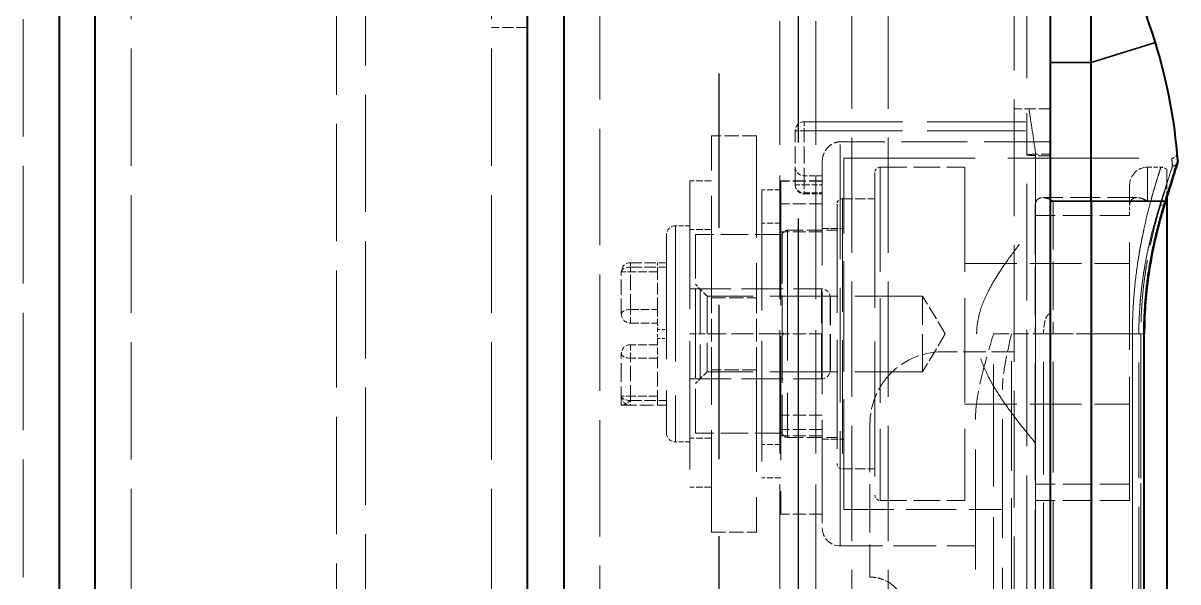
# Model space of a CAD drawing. Header units: millimetres. Extents: x 0 to 2523, y 0 to 1782.
# Drawn here: x 502.7 to 566.8, y 847.8 to 878.8 of the extents above; entities that cross this region are included whole.
import ezdxf

# ---------------------------------------------------------------- set-up
doc = ezdxf.new("R2010")
doc.units = ezdxf.units.MM
doc.header["$LTSCALE"] = 3
for name, pattern in [('CHAIN', [0.3543, 0.2362, -0.0295, 0.0591, -0.0295]), ('DASHED', [0.2067, 0.1654, -0.0413]), ('DOUBLE_DASH_CHAIN', [1.2403, 0.6614, -0.0827, 0.1654, -0.0827, 0.1654, -0.0827])]:
    doc.linetypes.add(name, pattern=pattern)
for name, color, linetype, lineweight in [('가려진 것(ISO)', 2, 'DASHED', 18), ('가려진 좁은 것(ISO)', 2, 'DASHED', 18), ('가시적인 것(ISO)', 3, 'Continuous', 40), ('가시적인 좁은 것(ISO)', 3, 'Continuous', 35), ('단면선(ISO)', 7, 'CHAIN', 25)]:
    doc.layers.add(name, color=color, linetype=linetype, lineweight=lineweight)

# ---------------------------------------------------------------- blocks, each defined once
blk = doc.blocks.new('2dTransSection1')
at = {"layer": '단면선(ISO)', "linetype": 'DOUBLE_DASH_CHAIN', "ltscale": 5.686632}
blk.add_line((181.916, 235.719), (181.916, 316.981), dxfattribs=at)
blk = doc.blocks.new('2dTransSection3')
at = {"layer": '단면선(ISO)', "linetype": 'DOUBLE_DASH_CHAIN', "ltscale": 5.751909}
blk.add_line((180.442, 326.25), (180.442, 222.614), dxfattribs=at)

msp = doc.modelspace()

# ---------------------------------------------------------------- linework, layer by layer
at = {"layer": '가려진 것(ISO)', "ltscale": 13.141838}
for p, q in [((502.7116, 1099.0669), (502.7116, 553.0669)), ((508.7116, 553.0669), (508.7116, 1099.0669)), ((528.7116, 553.0669), (528.7116, 1099.0669))]:
    msp.add_line(p, q, dxfattribs=at)
at = {"layer": '가려진 것(ISO)', "ltscale": 13.109228}
for p, q in [((520.1116, 574.0669), (520.1116, 1078.0669)), ((521.7116, 1078.0669), (521.7116, 574.0669))]:
    msp.add_line(p, q, dxfattribs=at)
at = {"layer": '가려진 것(ISO)', "ltscale": 13.035532}
for p, q in [((534.7116, 729.0669), (534.7116, 923.0669)), ((557.7116, 923.0669), (557.7116, 729.0669))]:
    msp.add_line(p, q, dxfattribs=at)
at = {"layer": '가려진 것(ISO)', "ltscale": 12.901145}
for p, q in [((548.7116, 754.0669), (548.7116, 898.0669)), ((550.7116, 754.0669), (550.7116, 898.0669))]:
    msp.add_line(p, q, dxfattribs=at)
at = {"layer": '가려진 것(ISO)', "ltscale": 13.822656}
msp.add_line((546.7116, 896.0669), (546.7116, 836.0669), dxfattribs=at)
at = {"layer": '가려진 것(ISO)', "ltscale": 15.751169}
msp.add_line((558.4116, 883.5846), (558.4116, 871.5016), dxfattribs=at)
at = {"layer": '가려진 것(ISO)', "ltscale": 1.269698}
for p, q in [((530.7116, 878.5669), (528.7116, 878.5669)), ((559.7116, 874.0669), (557.7116, 874.0669)), ((536.4116, 865.5169), (538.4116, 865.5169))]:
    msp.add_line(p, q, dxfattribs=at)
at = {"layer": '가려진 것(ISO)', "ltscale": 11.006289}
msp.add_line((546.0616, 873.3402), (559.7116, 873.3402), dxfattribs=at)
at = {"layer": '가려진 것(ISO)', "ltscale": 1.587147}
for p, q in [((543.4116, 872.5669), (540.9116, 872.5669)), ((540.9116, 850.5669), (543.4116, 850.5669))]:
    msp.add_line(p, q, dxfattribs=at)
at = {"layer": '가려진 것(ISO)', "ltscale": 11.399102}
for p, q in [((540.9116, 863.5669), (540.9116, 872.5669)), ((543.4116, 872.5669), (543.4116, 863.5669)), ((540.9116, 850.5669), (540.9116, 859.5669)), ((543.4116, 859.5669), (543.4116, 850.5669))]:
    msp.add_line(p, q, dxfattribs=at)
at = {"layer": '가려진 것(ISO)', "ltscale": 1.904597}
msp.add_line((545.5616, 869.8402), (545.5616, 872.8402), dxfattribs=at)
at = {"layer": '가려진 것(ISO)', "ltscale": 7.396472}
msp.add_line((559.7116, 872.2257), (548.0616, 872.2257), dxfattribs=at)
at = {"layer": '가려진 것(ISO)', "ltscale": 11.54887}
msp.add_line((547.0616, 871.1096), (547.0616, 850.7936), dxfattribs=at)
at = {"layer": '가려진 것(ISO)', "ltscale": 12.349028}
msp.add_line((548.2616, 851.8169), (548.2616, 871.3169), dxfattribs=at)
at = {"layer": '가려진 것(ISO)', "ltscale": 14.673127}
msp.add_line((548.2616, 871.3169), (566.4593, 871.3169), dxfattribs=at)
at = {"layer": '가려진 것(ISO)', "ltscale": 13.04229}
msp.add_line((558.4116, 782.5388), (558.4116, 871.5016), dxfattribs=at)
at = {"layer": '가려진 것(ISO)', "ltscale": 0.634799}
for p, q in [((547.0616, 870.3402), (546.0616, 870.3402)), ((546.0616, 869.3402), (547.0616, 869.3402))]:
    msp.add_line(p, q, dxfattribs=at)
at = {"layer": '가려진 것(ISO)', "ltscale": 15.114366}
msp.add_line((549.9808, 870.5169), (549.9808, 852.6169), dxfattribs=at)
at = {"layer": '가려진 것(ISO)', "ltscale": 2.983925}
for p, q in [((550.2808, 870.8169), (554.9808, 870.8169)), ((550.2808, 852.3169), (554.9808, 852.3169))]:
    msp.add_line(p, q, dxfattribs=at)
at = {"layer": '가려진 것(ISO)', "ltscale": 11.715744}
msp.add_line((554.9808, 870.8169), (554.9808, 852.3169), dxfattribs=at)
at = {"layer": '가려진 것(ISO)', "ltscale": 0.468868}
msp.add_line((565.1193, 870.8169), (565.858, 870.8169), dxfattribs=at)
at = {"layer": '가려진 것(ISO)', "ltscale": 14.354425}
msp.add_line((539.7116, 870.0669), (539.7116, 853.0669), dxfattribs=at)
at = {"layer": '가려진 것(ISO)', "ltscale": 0.761779}
for p, q in [((540.9116, 870.0669), (539.7116, 870.0669)), ((540.9116, 867.3651), (539.7116, 867.3651)), ((547.0616, 867.4169), (548.2616, 867.4169)), ((539.7116, 861.5669), (540.9116, 861.5669)), ((540.9116, 855.7686), (539.7116, 855.7686)), ((547.0616, 855.7169), (548.2616, 855.7169)), ((540.9116, 853.0669), (539.7116, 853.0669))]:
    msp.add_line(p, q, dxfattribs=at)
at = {"layer": '가려진 것(ISO)', "ltscale": 0.365698}
msp.add_line((544.7616, 870.0669), (544.7616, 870.0473), dxfattribs=at)
at = {"layer": '가려진 것(ISO)', "ltscale": 1.460167}
for p, q in [((547.0616, 870.0669), (544.7616, 870.0669)), ((547.0616, 870.0473), (544.7616, 870.0473)), ((547.0616, 868.7753), (544.7616, 868.7753)), ((547.0616, 867.2237), (544.7616, 867.2237)), ((547.0616, 861.5669), (544.7616, 861.5669)), ((547.0616, 857.0625), (544.7616, 857.0625)), ((547.0616, 856.2677), (544.7616, 856.2677)), ((547.0616, 855.91), (544.7616, 855.91)), ((547.0616, 851.5669), (544.7616, 851.5669))]:
    msp.add_line(p, q, dxfattribs=at)
at = {"layer": '가려진 것(ISO)', "ltscale": 13.885326}
msp.add_line((544.7616, 870.0473), (544.7616, 851.5669), dxfattribs=at)
at = {"layer": '가려진 것(ISO)', "ltscale": 2.775011}
msp.add_line((564.1193, 868.6858), (564.1193, 869.8169), dxfattribs=at)
at = {"layer": '가려진 것(ISO)', "ltscale": 0.419462}
msp.add_line((566.178, 869.7998), (566.178, 869.139), dxfattribs=at)
at = {"layer": '가려진 것(ISO)', "ltscale": 13.510047}
msp.add_line((543.7116, 869.5669), (543.7116, 853.5669), dxfattribs=at)
at = {"layer": '가려진 것(ISO)', "ltscale": 0.666544}
for p, q in [((544.7616, 869.5669), (543.7116, 869.5669)), ((544.7616, 867.7169), (543.7116, 867.7169)), ((544.7616, 855.4169), (543.7116, 855.4169)), ((544.7616, 853.5669), (543.7116, 853.5669))]:
    msp.add_line(p, q, dxfattribs=at)
at = {"layer": '가려진 것(ISO)', "ltscale": 1.142718}
for p, q in [((548.1808, 869.0669), (549.9808, 869.0669)), ((548.1808, 854.0669), (549.9808, 854.0669))]:
    msp.add_line(p, q, dxfattribs=at)
at = {"layer": '가려진 것(ISO)', "ltscale": 3.325855}
for p, q in [((564.5409, 869.1291), (559.3023, 869.1291)), ((564.1193, 853.2264), (558.8808, 853.2264)), ((564.1193, 852.3169), (558.8808, 852.3169))]:
    msp.add_line(p, q, dxfattribs=at)
at = {"layer": '가려진 것(ISO)', "ltscale": 12.159042}
msp.add_line((547.8808, 868.7669), (547.8808, 854.3669), dxfattribs=at)
at = {"layer": '가려진 것(ISO)', "ltscale": 5.452487}
msp.add_line((558.8808, 868.6858), (558.8808, 861.5669), dxfattribs=at)
at = {"layer": '가려진 것(ISO)', "ltscale": 0.374779}
msp.add_line((564.1193, 868.1291), (564.1193, 868.6858), dxfattribs=at)
at = {"layer": '가려진 것(ISO)', "ltscale": 12.0163}
msp.add_line((564.1193, 853.2264), (564.1193, 868.1291), dxfattribs=at)
at = {"layer": '가려진 것(ISO)', "ltscale": 0.507819}
for p, q in [((539.7116, 867.5669), (538.9116, 867.5669)), ((539.7116, 855.5669), (538.9116, 855.5669))]:
    msp.add_line(p, q, dxfattribs=at)
at = {"layer": '가려진 것(ISO)', "ltscale": 1.745872}
for p, q in [((545.1308, 867.3169), (547.8808, 867.3169)), ((545.1308, 855.8169), (547.8808, 855.8169))]:
    msp.add_line(p, q, dxfattribs=at)
at = {"layer": '가려진 것(ISO)', "ltscale": 13.932237}
msp.add_line((538.4116, 867.0669), (538.4116, 856.0669), dxfattribs=at)
at = {"layer": '가려진 것(ISO)', "ltscale": 3.052}
for p, q in [((544.838, 867.0823), (540.0308, 867.0823)), ((544.838, 856.0514), (540.0308, 856.0514))]:
    msp.add_line(p, q, dxfattribs=at)
at = {"layer": '가려진 것(ISO)', "ltscale": 4.952111}
for p, q in [((540.0308, 861.5669), (540.0308, 867.0823)), ((540.0308, 856.0514), (540.0308, 861.5669))]:
    msp.add_line(p, q, dxfattribs=at)
at = {"layer": '가려진 것(ISO)', "ltscale": 5.351567}
msp.add_line((544.8308, 867.0165), (544.8308, 861.6327), dxfattribs=at)
at = {"layer": '가려진 것(ISO)'}
for p, q in [((544.8308, 867.0165), (544.8308, 867.0165)), ((544.8308, 861.501), (544.8308, 861.501)), ((544.8308, 856.1173), (544.8308, 856.1173))]:
    msp.add_line(p, q, dxfattribs=at)
at = {"layer": '가려진 것(ISO)', "ltscale": 0.498548}
msp.add_line((537.9116, 865.0169), (537.9116, 865.5169), dxfattribs=at)
at = {"layer": '가려진 것(ISO)', "ltscale": 5.801961}
for p, q in [((554.9808, 865.4669), (564.1193, 865.4669)), ((554.9808, 857.6669), (564.1193, 857.6669))]:
    msp.add_line(p, q, dxfattribs=at)
at = {"layer": '가려진 것(ISO)', "ltscale": 1.722727}
msp.add_line((535.9116, 862.6669), (535.9116, 865.0169), dxfattribs=at)
at = {"layer": '가려진 것(ISO)', "ltscale": 1.333188}
msp.add_line((537.9116, 862.9169), (537.9116, 865.0169), dxfattribs=at)
at = {"layer": '가려진 것(ISO)', "ltscale": 4.634662}
for p, q in [((539.7116, 864.0669), (547.0116, 864.0669)), ((539.7116, 859.0669), (547.0116, 859.0669))]:
    msp.add_line(p, q, dxfattribs=at)
at = {"layer": '가려진 것(ISO)', "ltscale": 0.583524}
for p, q in [((540.6808, 863.6669), (540.0308, 864.3169)), ((540.6808, 859.4669), (540.0308, 858.8169))]:
    msp.add_line(p, q, dxfattribs=at)
at = {"layer": '가려진 것(ISO)', "ltscale": 4.188547}
for p, q in [((540.6808, 863.6669), (540.6808, 859.4669)), ((552.6308, 859.4669), (552.6308, 863.6669))]:
    msp.add_line(p, q, dxfattribs=at)
at = {"layer": '가려진 것(ISO)', "ltscale": 7.586941}
for p, q in [((552.6308, 863.6669), (540.6808, 863.6669)), ((552.6308, 859.4669), (540.6808, 859.4669))]:
    msp.add_line(p, q, dxfattribs=at)
at = {"layer": '가려진 것(ISO)', "ltscale": 2.539495}
for p, q in [((540.9116, 859.5669), (540.9116, 863.5669)), ((543.4116, 859.5669), (543.4116, 863.5669)), ((557.7116, 860.5669), (553.7116, 860.5669))]:
    msp.add_line(p, q, dxfattribs=at)
at = {"layer": '가려진 것(ISO)', "ltscale": 3.989087}
msp.add_line((547.5116, 859.5669), (547.5116, 863.5669), dxfattribs=at)
at = {"layer": '가려진 것(ISO)', "ltscale": 1.555358}
for q in [(552.6308, 863.6669), (552.6308, 859.4669)]:
    msp.add_line((553.8926, 861.5669), q, dxfattribs=at)
at = {"layer": '가려진 것(ISO)', "ltscale": 0.80633}
for p, q in [((537.9116, 862.9169), (537.9116, 861.8169)), ((537.9116, 861.3169), (537.9116, 860.2169))]:
    msp.add_line(p, q, dxfattribs=at)
at = {"layer": '가려진 것(ISO)', "ltscale": 0.952248}
for p, q in [((536.4116, 862.1669), (537.9116, 862.1669)), ((537.9116, 860.9669), (536.4116, 860.9669))]:
    msp.add_line(p, q, dxfattribs=at)
at = {"layer": '가려진 것(ISO)', "ltscale": 0.332332}
msp.add_line((537.9116, 861.8169), (537.9116, 861.3169), dxfattribs=at)
at = {"layer": '가려진 것(ISO)', "ltscale": 2.444261}
msp.add_line((544.7616, 861.5669), (540.9116, 861.5669), dxfattribs=at)
at = {"layer": '가려진 것(ISO)', "ltscale": 5.351559}
msp.add_line((544.8308, 861.501), (544.8308, 856.1173), dxfattribs=at)
at = {"layer": '가려진 것(ISO)', "ltscale": 13.116171}
msp.add_line((558.8808, 796.5002), (558.8808, 861.5669), dxfattribs=at)
at = {"layer": '가려진 것(ISO)', "ltscale": 12.584246}
msp.add_line((559.3432, 783.532), (559.3432, 861.5669), dxfattribs=at)
at = {"layer": '가려진 것(ISO)', "ltscale": 2.089287}
msp.add_line((535.9116, 857.6169), (535.9116, 860.4669), dxfattribs=at)
at = {"layer": '가려진 것(ISO)', "ltscale": 1.650637}
msp.add_line((537.9116, 857.6169), (537.9116, 860.2169), dxfattribs=at)
at = {"layer": '가려진 것(ISO)', "ltscale": 13.302197}
msp.add_line((557.0616, 800.7438), (557.0616, 858.4847), dxfattribs=at)
at = {"layer": '가려진 것(ISO)', "ltscale": 0.189734}
msp.add_line((535.9116, 857.6169), (535.9786, 857.6169), dxfattribs=at)
at = {"layer": '가려진 것(ISO)', "ltscale": 1.544617}
msp.add_line((535.9786, 857.6169), (538.4116, 857.6169), dxfattribs=at)
at = {"layer": '가려진 것(ISO)', "ltscale": 5.39654}
msp.add_line((549.7116, 856.5669), (549.7116, 848.0669), dxfattribs=at)
at = {"layer": '가려진 것(ISO)', "ltscale": 13.426841}
msp.add_line((555.5616, 798.5366), (555.5616, 856.8185), dxfattribs=at)
at = {"layer": '가려진 것(ISO)', "ltscale": 2.626157}
msp.add_line((564.1193, 853.2264), (564.1193, 852.3169), dxfattribs=at)
at = {"layer": '가려진 것(ISO)', "ltscale": 5.58701}
msp.add_line((548.2616, 851.8169), (557.0616, 851.8169), dxfattribs=at)
at = {"layer": '가려진 것(ISO)', "ltscale": 4.761642}
msp.add_line((548.0616, 849.7936), (555.5616, 849.7936), dxfattribs=at)
at = {"layer": '가려진 것(ISO)', "ltscale": 0.498548}
for centre, start, end in [((546.0616, 872.8402), 90, 180), ((546.0616, 870.8402), 180, 270), ((546.0616, 869.8402), 180, 270), ((538.9116, 867.0669), 90, 180), ((536.4116, 865.0169), 90, 180), ((547.0116, 863.5669), 0, 90), ((536.4116, 862.6669), 180, 270), ((536.4116, 860.4669), 90, 180), ((547.0116, 859.5669), 270, 0), ((536.4116, 858.1169), 180, 270), ((538.9116, 856.0669), 180, 270)]:
    msp.add_arc(centre, 0.5, start, end, dxfattribs=at)
at = {"layer": '가려진 것(ISO)', "ltscale": 0.316439}
msp.add_arc((566.4593, 871.6169), 0.3, 270, 5.219134, dxfattribs=at)
at = {"layer": '가려진 것(ISO)', "ltscale": 0.299089}
for centre, start, end in [((550.2808, 870.5169), 90, 180), ((548.1808, 868.7669), 90, 180), ((548.1808, 854.3669), 180, 270), ((550.2808, 852.6169), 180, 270)]:
    msp.add_arc(centre, 0.3, start, end, dxfattribs=at)
at = {"layer": '가려진 것(ISO)', "ltscale": 0.997197}
for centre, start, end in [((565.1193, 869.8169), 90, 180), ((548.0616, 850.7936), 180, 270)]:
    msp.add_arc(centre, 1, start, end, dxfattribs=at)
at = {"layer": '가려진 것(ISO)', "ltscale": 0.257209}
for centre, start, end in [((545.1308, 867.0169), 90, 167.401972), ((545.1308, 856.1169), 192.598133, 270)]:
    msp.add_arc(centre, 0.3, start, end, dxfattribs=at)
at = {"layer": '가려진 것(ISO)', "ltscale": 2.153635}
msp.add_arc((553.7116, 856.5669), 4, 90, 138.590378, dxfattribs=at)
at = {"layer": '가려진 것(ISO)', "ltscale": 2.659358}
msp.add_arc((549.7116, 846.0669), 2, 300, 60, dxfattribs=at)
at = {"layer": '가려진 것(ISO)', "ltscale": 0.433106}
msp.add_ellipse((536.4116, 858.1167), major_axis=(0.4829, 0.4828), ratio=0.2679384, start_param=3.4034155, end_param=4.4507531, dxfattribs=at)
at = {"layer": '가려진 것(ISO)', "ltscale": 1.056072}
msp.add_open_spline([(547.0616, 871.1096), (547.0616, 871.2535), (547.0924, 871.4234), (547.1932, 871.6828), (547.2779, 871.8201), (547.4559, 872.0095), (547.5782, 872.0975), (547.8024, 872.1958), (547.9424, 872.2257), (548.0616, 872.2257)], degree=3, knots=[0.47463503, 0.47463503, 0.47463503, 0.47463503, 0.5177997, 0.5177997, 0.55812163, 0.55812163, 0.59579035, 0.59579035, 0.63156744, 0.63156744, 0.63156744, 0.63156744], dxfattribs=at)
at = {"layer": '가려진 것(ISO)', "ltscale": 1.29681}
msp.add_open_spline([(558.4116, 871.5016), (558.4116, 871.5058), (558.4263, 871.51), (558.4555, 871.514), (558.4846, 871.518), (558.5282, 871.5219), (558.5848, 871.5255), (558.6414, 871.5291), (558.7111, 871.5324), (558.7915, 871.5353), (558.872, 871.5382), (558.9631, 871.5407), (559.0616, 871.5427), (559.1602, 871.5448), (559.2662, 871.5463), (559.3758, 871.5474), (559.4855, 871.5484), (559.5987, 871.549), (559.7116, 871.549)], degree=3, knots=[0, 0, 0, 0, 0.1666667, 0.1666667, 0.1666667, 0.3333333, 0.3333333, 0.3333333, 0.5, 0.5, 0.5, 0.6666667, 0.6666667, 0.6666667, 0.8333333, 0.8333333, 0.8333333, 1, 1, 1, 1], dxfattribs=at)
at = {"layer": '가려진 것(ISO)', "ltscale": 1.296848}
msp.add_open_spline([(559.7116, 871.4518), (559.5988, 871.4518), (559.4857, 871.4524), (559.3763, 871.4535), (559.2669, 871.4547), (559.1611, 871.4564), (559.0626, 871.4586), (558.9642, 871.4608), (558.8731, 871.4635), (558.7926, 871.4666), (558.7122, 871.4698), (558.6423, 871.4733), (558.5855, 871.477), (558.5286, 871.4808), (558.4849, 871.4848), (558.4556, 871.489), (558.4264, 871.4931), (558.4116, 871.4974), (558.4116, 871.5016)], degree=3, knots=[0, 0, 0, 0, 0.1666667, 0.1666667, 0.1666667, 0.3333333, 0.3333333, 0.3333333, 0.5, 0.5, 0.5, 0.6666667, 0.6666667, 0.6666667, 0.8333333, 0.8333333, 0.8333333, 1, 1, 1, 1], dxfattribs=at)
at = {"layer": '가려진 것(ISO)', "ltscale": 0.000655198}
msp.add_open_spline([(566.4593, 871.3169), (566.4593, 871.3169), (566.4593, 871.3169), (566.4593, 871.3169)], degree=3, dxfattribs=at)
at = {"layer": '가려진 것(ISO)', "ltscale": 0.243786}
msp.add_open_spline([(566.4971, 870.8778), (566.5532, 870.877), (566.6088, 870.8919), (566.6556, 870.9192), (566.7024, 870.9465), (566.7402, 870.9853), (566.7653, 871.0325), (566.7731, 871.0473), (566.7795, 871.0629), (566.7845, 871.0791)], degree=3, knots=[0, 0, 0, 0, 0.33333333, 0.33333333, 0.33333333, 0.66666667, 0.66666667, 0.66666667, 0.77098348, 0.77098348, 0.77098348, 0.77098348], dxfattribs=at)
at = {"layer": '가려진 것(ISO)', "ltscale": 0.243784}
msp.add_open_spline([(566.7845, 871.0791), (566.7795, 871.0629), (566.7731, 871.0473), (566.7653, 871.0325), (566.7402, 870.9853), (566.7024, 870.9464), (566.6556, 870.9191), (566.6088, 870.8919), (566.5532, 870.877), (566.4971, 870.8777)], degree=3, knots=[0.22903567, 0.22903567, 0.22903567, 0.22903567, 0.33333333, 0.33333333, 0.33333333, 0.66666667, 0.66666667, 0.66666667, 1, 1, 1, 1], dxfattribs=at)
at = {"layer": '가려진 것(ISO)', "ltscale": 1.32907e-05}
msp.add_open_spline([(566.7962, 871.1868), (566.7962, 871.1868), (566.7962, 871.1867), (566.7962, 871.1867)], degree=3, dxfattribs=at)
at = {"layer": '가려진 것(ISO)', "ltscale": 0.000367019}
msp.add_open_spline([(565.858, 870.8168), (565.858, 870.8168), (565.858, 870.8168), (565.858, 870.8168)], degree=3, dxfattribs=at)
at = {"layer": '가려진 것(ISO)', "ltscale": 0.22038}
msp.add_open_spline([(565.858, 870.8168), (565.9118, 870.8168), (565.9663, 870.8079), (566.0677, 870.7738), (566.1158, 870.7485), (566.165, 870.7116), (566.1716, 870.7064), (566.178, 870.701)], degree=3, knots=[0, 0, 0, 0, 0.016147047, 0.016147047, 0.032071285, 0.032071285, 0.034588996, 0.034588996, 0.034588996, 0.034588996], dxfattribs=at)
at = {"layer": '가려진 것(ISO)', "ltscale": 2.060961}
msp.add_open_spline([(566.178, 870.701), (566.178, 870.7008), (566.178, 870.7005), (566.178, 870.6964), (566.178, 870.6848), (566.178, 870.667), (566.178, 870.6433), (566.178, 870.6142), (566.178, 870.5803), (566.178, 870.5424), (566.178, 870.5015), (566.178, 870.4586), (566.178, 870.4147), (566.178, 870.3704), (566.178, 870.3262), (566.178, 870.2824), (566.178, 870.2394), (566.178, 870.1976), (566.178, 870.1561), (566.178, 870.1152), (566.178, 870.0755), (566.178, 870.0371), (566.178, 869.9997), (566.178, 869.963), (566.178, 869.9261), (566.178, 869.8883), (566.178, 869.8463), (566.178, 869.8157), (566.178, 869.7998)], degree=3, knots=[0.51272823, 0.51272823, 0.51272823, 0.51272823, 0.51923077, 0.53846154, 0.55769231, 0.57692308, 0.59615385, 0.61538462, 0.63461538, 0.65384615, 0.67307692, 0.69230769, 0.71153846, 0.73076923, 0.75, 0.76923077, 0.78846154, 0.80769231, 0.82692308, 0.84615385, 0.86538462, 0.88461538, 0.90384615, 0.92307692, 0.94230769, 0.96153846, 0.98076923, 1, 1, 1, 1], dxfattribs=at)
at = {"layer": '가려진 것(ISO)', "ltscale": 1.243258}
for points in [[(558.8808, 868.6858), (558.8808, 868.6928), (558.8809, 868.6997), (558.8835, 868.784), (558.8992, 868.8518), (558.9569, 868.9762), (559.0022, 869.0268), (559.1278, 869.1094), (559.2143, 869.1297), (559.3926, 869.1284), (559.4843, 869.1097), (559.6755, 869.0419), (559.7761, 868.9912), (559.8778, 868.9264), (559.8793, 868.9254), (559.8808, 868.9245)], [(564.1193, 868.6858), (564.1193, 868.6928), (564.1194, 868.6997), (564.122, 868.784), (564.1377, 868.8518), (564.1955, 868.9762), (564.2408, 869.0268), (564.3663, 869.1094), (564.4529, 869.1297), (564.6311, 869.1284), (564.7228, 869.1097), (564.9141, 869.0419), (565.0147, 868.9912), (565.1164, 868.9264), (565.1178, 868.9254), (565.1193, 868.9245)]]:
    msp.add_open_spline(points, degree=3, knots=[-0.19610765, -0.19610765, -0.19610765, -0.19610765, -0.19355647, -0.19355647, -0.16478853, -0.16478853, -0.13089559, -0.13089559, -0.08571649, -0.08571649, -0.04378836, -0.04378836, 0, 0, 0.00064711, 0.00064711, 0.00064711, 0.00064711], dxfattribs=at)
at = {"layer": '가려진 것(ISO)', "ltscale": 11.280627}
msp.add_rational_spline([(558.8808, 855.5202), (553.8377, 861.5669), (558.8808, 867.6136)], [1.55453860991, 2.81760123047, 1.55453860991], degree=2, dxfattribs=at)
at = {"layer": '가려진 것(ISO)', "ltscale": 0.059244}
msp.add_open_spline([(544.838, 867.0823), (544.833, 867.0599), (544.8308, 867.0372), (544.8308, 867.0165), (544.8308, 867.0165), (544.8308, 867.0165)], degree=3, knots=[-0.1732924933, -0.1732924933, -0.1732924933, -0.1732924933, -0.1644983658, -0.1644983658, -0.1644983428, -0.1644983428, -0.1644983428, -0.1644983428], dxfattribs=at)
at = {"layer": '가려진 것(ISO)', "ltscale": 0.791166}
msp.add_open_spline([(559.7116, 862.6859), (559.6993, 862.6859), (559.6869, 862.684), (559.6627, 862.6768), (559.6509, 862.6715), (559.6174, 862.6517), (559.5975, 862.6334), (559.5574, 862.5881), (559.5342, 862.552), (559.4772, 862.446), (559.4446, 862.3499), (559.367, 862.0537), (559.3432, 861.7887), (559.3432, 861.5669)], degree=3, knots=[0, 0, 0, 0, 0.00370525, 0.00370525, 0.00741051, 0.00741051, 0.01482102, 0.01482102, 0.0255823, 0.0255823, 0.05102133, 0.05102133, 0.11757486, 0.11757486, 0.11757486, 0.11757486], dxfattribs=at)
at = {"layer": '가려진 것(ISO)', "ltscale": 0.059244}
for points in [[(544.8308, 861.6327), (544.8308, 861.612), (544.833, 861.5892), (544.838, 861.5669)], [(544.8308, 861.501), (544.8308, 861.5218), (544.833, 861.5445), (544.838, 861.5669)]]:
    msp.add_open_spline(points, degree=3, dxfattribs=at)
at = {"layer": '가려진 것(ISO)', "ltscale": 0.059252}
for points, knots in [([(544.838, 861.5669), (544.833, 861.5892), (544.8308, 861.612), (544.8308, 861.6327), (544.8308, 861.6327), (544.8308, 861.6327)], [-0.1732924933, -0.1732924933, -0.1732924933, -0.1732924933, -0.1644983658, -0.1644983658, -0.1644970961, -0.1644970961, -0.1644970961, -0.1644970961]), ([(544.838, 861.5669), (544.833, 861.5445), (544.8308, 861.5218), (544.8308, 861.501), (544.8308, 861.501), (544.8308, 861.501)], [-0.1732924933, -0.1732924933, -0.1732924933, -0.1732924933, -0.1644983658, -0.1644983658, -0.1644970959, -0.1644970959, -0.1644970959, -0.1644970959])]:
    msp.add_open_spline(points, degree=3, knots=knots, dxfattribs=at)
at = {"layer": '가려진 것(ISO)', "ltscale": 3.177325}
msp.add_open_spline([(555.5616, 856.8185), (555.5616, 857.5428), (555.7081, 858.3458), (556.0963, 859.978), (556.3402, 860.8069), (556.5616, 861.5669)], degree=3, knots=[-0.47492577, -0.47492577, -0.47492577, -0.47492577, -0.23746289, -0.23746289, 0, 0, 0, 0], dxfattribs=at)
at = {"layer": '가려진 것(ISO)', "ltscale": 2.020038}
msp.add_open_spline([(557.5616, 861.5669), (557.451, 861.0784), (557.3288, 860.5438), (557.1344, 859.4845), (557.0616, 858.9598), (557.0616, 858.4847)], degree=3, knots=[0, 0, 0, 0, 0.15025987, 0.15025987, 0.30051975, 0.30051975, 0.30051975, 0.30051975], dxfattribs=at)
at = {"layer": '가려진 것(ISO)', "ltscale": 1.844594}
msp.add_open_spline([(550.7116, 859.2126), (550.415, 858.8755), (550.165, 858.4742), (549.8055, 857.5675), (549.7116, 857.0545), (549.7116, 856.5669)], degree=3, knots=[0.33262756, 0.33262756, 0.33262756, 0.33262756, 0.46636399, 0.46636399, 0.61266995, 0.61266995, 0.61266995, 0.61266995], dxfattribs=at)
at = {"layer": '가려진 것(ISO)', "ltscale": 0.059255}
msp.add_open_spline([(544.8308, 856.1173), (544.8308, 856.1173), (544.8308, 856.1173), (544.8308, 856.0965), (544.833, 856.0738), (544.838, 856.0514)], degree=3, knots=[-0.0536392431, -0.0536392431, -0.0536392431, -0.0536392431, -0.0536377031, -0.0536377031, -0.0448435038, -0.0448435038, -0.0448435038, -0.0448435038], dxfattribs=at)
at = {"layer": '가려진 것(ISO)', "ltscale": 0.694281}
msp.add_open_spline([(549.7116, 848.0669), (549.7234, 848.0668), (549.7351, 848.0668), (549.8935, 848.064), (550.0622, 848.0436), (550.3988, 847.9532), (550.5665, 847.8827), (550.7116, 847.7989)], degree=3, knots=[-0.82888396, -0.82888396, -0.82888396, -0.82888396, -0.82489887, -0.82489887, -0.77462472, -0.77462472, -0.72435056, -0.72435056, -0.72435056, -0.72435056], dxfattribs=at)
at = {"layer": '가려진 좁은 것(ISO)', "ltscale": 13.822656}
msp.add_line((544.7116, 896.0669), (544.7116, 836.0669), dxfattribs=at)
at = {"layer": '가려진 좁은 것(ISO)', "ltscale": 0.498548}
for p, q in [((546.0616, 873.3402), (546.0616, 872.8402)), ((546.0616, 872.8402), (545.5616, 872.8402)), ((545.5616, 869.8402), (546.0616, 869.8402)), ((546.0616, 869.8402), (546.0616, 869.3402)), ((535.9116, 865.0169), (536.4116, 865.0169)), ((536.4116, 858.1169), (535.9116, 858.1169))]:
    msp.add_line(p, q, dxfattribs=at)
at = {"layer": '가려진 좁은 것(ISO)', "ltscale": 11.006289}
msp.add_line((546.0616, 872.8402), (559.7116, 872.8402), dxfattribs=at)
at = {"layer": '가려진 좁은 것(ISO)', "ltscale": 1.904597}
msp.add_line((546.0616, 869.8402), (546.0616, 872.8402), dxfattribs=at)
at = {"layer": '가려진 좁은 것(ISO)', "ltscale": 12.829758}
msp.add_line((548.0616, 849.7936), (548.0616, 872.2257), dxfattribs=at)
at = {"layer": '가려진 좁은 것(ISO)', "ltscale": 13.039324}
for p, q in [((558.9057, 871.4627), (558.9057, 782.5202)), ((558.9057, 782.5202), (558.9057, 871.4627))]:
    msp.add_line(p, q, dxfattribs=at)
at = {"layer": '가려진 좁은 것(ISO)', "ltscale": 11.715744}
msp.add_line((550.2808, 870.8169), (550.2808, 852.3169), dxfattribs=at)
at = {"layer": '가려진 좁은 것(ISO)', "ltscale": 3.823681}
msp.add_line((565.1193, 868.9245), (565.1193, 870.8169), dxfattribs=at)
at = {"layer": '가려진 좁은 것(ISO)', "ltscale": 0.634799}
for p, q in [((546.0616, 869.8402), (547.0616, 869.8402)), ((546.0616, 869.3941), (547.0616, 869.3941))]:
    msp.add_line(p, q, dxfattribs=at)
at = {"layer": '가려진 좁은 것(ISO)', "ltscale": 12.665669}
msp.add_line((548.1808, 869.0669), (548.1808, 854.0669), dxfattribs=at)
at = {"layer": '가려진 좁은 것(ISO)', "ltscale": 3.325855}
for p, q in [((565.1193, 868.9245), (559.8808, 868.9245)), ((564.1193, 868.1291), (558.8808, 868.1291))]:
    msp.add_line(p, q, dxfattribs=at)
at = {"layer": '가려진 좁은 것(ISO)', "ltscale": 5.401114}
msp.add_line((559.8808, 868.9245), (559.8808, 861.5669), dxfattribs=at)
at = {"layer": '가려진 좁은 것(ISO)', "ltscale": 15.198803}
msp.add_line((538.9116, 867.5669), (538.9116, 855.5669), dxfattribs=at)
at = {"layer": '가려진 좁은 것(ISO)', "ltscale": 14.56552}
msp.add_line((545.1308, 867.3169), (545.1308, 855.8169), dxfattribs=at)
at = {"layer": '가려진 좁은 것(ISO)', "ltscale": 0.332332}
msp.add_line((536.4116, 865.5169), (536.4116, 865.2669), dxfattribs=at)
at = {"layer": '가려진 좁은 것(ISO)', "ltscale": 1.269698}
for p, q in [((536.4116, 865.2669), (538.4116, 865.2669)), ((536.4116, 857.8669), (538.4116, 857.8669))]:
    msp.add_line(p, q, dxfattribs=at)
at = {"layer": '가려진 좁은 것(ISO)', "ltscale": 1.722727}
for p, q in [((536.4116, 862.9169), (536.4116, 865.2669)), ((536.4116, 857.8669), (536.4116, 860.2169))]:
    msp.add_line(p, q, dxfattribs=at)
at = {"layer": '가려진 좁은 것(ISO)', "ltscale": 0.952248}
for p, q in [((537.9116, 865.0169), (536.4116, 865.0169)), ((536.4116, 862.9169), (537.9116, 862.9169)), ((537.9116, 860.2169), (536.4116, 860.2169)), ((537.9116, 858.1169), (536.4116, 858.1169))]:
    msp.add_line(p, q, dxfattribs=at)
at = {"layer": '가려진 좁은 것(ISO)', "ltscale": 4.986384}
for p, q in [((540.2808, 864.0669), (540.2808, 859.0669)), ((547.0116, 859.0669), (547.0116, 864.0669))]:
    msp.add_line(p, q, dxfattribs=at)
at = {"layer": '가려진 좁은 것(ISO)', "ltscale": 1.587147}
for p, q in [((540.9116, 863.5669), (543.4116, 863.5669)), ((543.4116, 859.5669), (540.9116, 859.5669))]:
    msp.add_line(p, q, dxfattribs=at)
at = {"layer": '가려진 좁은 것(ISO)', "ltscale": 4.188547}
msp.add_line((547.5015, 859.4669), (547.5015, 863.6669), dxfattribs=at)
at = {"layer": '가려진 좁은 것(ISO)', "ltscale": 0.664765}
for p, q in [((536.4116, 862.1669), (536.4116, 862.9169)), ((536.4116, 860.9669), (536.4116, 860.2169))]:
    msp.add_line(p, q, dxfattribs=at)
at = {"layer": '가려진 좁은 것(ISO)', "ltscale": 0.317349}
for p, q in [((537.9116, 861.8169), (538.4116, 861.8169)), ((537.9116, 861.3169), (538.4116, 861.3169))]:
    msp.add_line(p, q, dxfattribs=at)
at = {"layer": '가려진 좁은 것(ISO)', "ltscale": 1.765907}
msp.add_line((556.5616, 861.5669), (559.3432, 861.5669), dxfattribs=at)
at = {"layer": '가려진 좁은 것(ISO)', "ltscale": 13.662825}
msp.add_line((556.5616, 793.7883), (556.5616, 861.5669), dxfattribs=at)
at = {"layer": '가려진 좁은 것(ISO)', "ltscale": 12.260735}
msp.add_line((557.5616, 800.7438), (557.5616, 861.5669), dxfattribs=at)
at = {"layer": '가려진 좁은 것(ISO)', "ltscale": 3.358451}
msp.add_line((559.3432, 861.5669), (564.6331, 861.5669), dxfattribs=at)
at = {"layer": '가려진 좁은 것(ISO)', "ltscale": 2.78993}
msp.add_line((564.2752, 861.567), (559.8808, 861.5669), dxfattribs=at)
at = {"layer": '가려진 좁은 것(ISO)', "ltscale": 12.408393}
msp.add_line((559.8808, 792.3169), (559.8808, 861.5669), dxfattribs=at)
at = {"layer": '가려진 좁은 것(ISO)', "ltscale": 12.95251}
msp.add_line((564.2751, 773.2166), (564.2752, 861.567), dxfattribs=at)
at = {"layer": '가려진 좁은 것(ISO)', "ltscale": 12.510248}
msp.add_line((564.2751, 861.5669), (564.2751, 776.2332), dxfattribs=at)
at = {"layer": '가려진 좁은 것(ISO)', "ltscale": 12.900647}
msp.add_line((564.6331, 781.5699), (564.6331, 861.5669), dxfattribs=at)
at = {"layer": '가려진 좁은 것(ISO)', "ltscale": 0.219583}
msp.add_line((564.9073, 861.5669), (564.6331, 861.5669), dxfattribs=at)
at = {"layer": '가려진 좁은 것(ISO)', "ltscale": 12.952355}
msp.add_line((564.7434, 773.2173), (564.7428, 861.5666), dxfattribs=at)
at = {"layer": '가려진 좁은 것(ISO)', "ltscale": 13.356773}
msp.add_line((564.7434, 861.5669), (564.7434, 778.7415), dxfattribs=at)
at = {"layer": '가려진 좁은 것(ISO)', "ltscale": 0.158625}
msp.add_line((536.4116, 857.8669), (536.4116, 857.6169), dxfattribs=at)
at = {"layer": '가려진 좁은 것(ISO)', "ltscale": 0.498548}
for centre, ratio, start_param, end_param in [((546.0616, 869.8402), 0.8921636, 0, 1.5707963), ((536.4116, 865.0169), 0.5, 4.712389, 6.2831853), ((536.4116, 862.6669), 0.5, 4.712389, 6.2831853), ((536.4116, 860.4669), 0.5, 0, 1.5707963), ((536.4116, 858.1169), 0.5, 0, 1.5707963)]:
    msp.add_ellipse(centre, major_axis=(-0.5, 0), ratio=ratio, start_param=start_param, end_param=end_param, dxfattribs=at)
at = {"layer": '가려진 좁은 것(ISO)', "ltscale": 0.257544}
msp.add_ellipse((565.7998, 868.9316), major_axis=(0.2866, -0.0886), ratio=0.7171197, start_param=4.9305073, end_param=6.2831852, dxfattribs=at)
at = {"layer": '가려진 좁은 것(ISO)', "ltscale": 1.670424}
msp.add_open_spline([(558.9057, 871.4627), (558.8254, 872.2797), (558.6599, 873.1366), (558.5472, 873.9494), (558.5394, 874.0077), (558.5316, 874.0669)], degree=3, knots=[1.68722279, 1.68722279, 1.68722279, 1.68722279, 1.91611794, 1.91611794, 1.93339413, 1.93339413, 1.93339413, 1.93339413], dxfattribs=at)
at = {"layer": '가려진 좁은 것(ISO)', "ltscale": 1.670423}
msp.add_open_spline([(558.5316, 874.0669), (558.5394, 874.0077), (558.5472, 873.9494), (558.6599, 873.1366), (558.8254, 872.2797), (558.9057, 871.4627)], degree=3, knots=[1.25862692, 1.25862692, 1.25862692, 1.25862692, 1.27590311, 1.27590311, 1.50479816, 1.50479816, 1.50479816, 1.50479816], dxfattribs=at)
at = {"layer": '가려진 좁은 것(ISO)', "ltscale": 2.932856}
msp.add_open_spline([(566.7962, 871.1868), (566.7687, 871.0999), (566.737, 871.0014), (566.7008, 870.8886), (566.6799, 870.8234), (566.6575, 870.7534), (566.6337, 870.6782), (566.5804, 870.5107), (566.5198, 870.3172), (566.4503, 870.0945), (566.4347, 870.0446), (566.4186, 869.9931), (566.4021, 869.9402), (566.3119, 869.6512), (566.2076, 869.3174), (566.0882, 868.9316)], degree=3, knots=[0, 0, 0, 0, 0.21119499, 0.21119499, 0.21119499, 0.33333333, 0.33333333, 0.33333333, 0.60556696, 0.60556696, 0.60556696, 0.66666667, 0.66666667, 0.66666667, 0.99999999, 0.99999999, 0.99999999, 0.99999999], dxfattribs=at)
at = {"layer": '가려진 좁은 것(ISO)', "ltscale": 1.86414}
msp.add_open_spline([(566.4593, 871.3169), (566.4593, 871.3168), (566.4623, 871.2849), (566.4687, 871.2141), (566.4752, 871.1432), (566.485, 871.0333), (566.4971, 870.8778)], degree=3, knots=[0.00000001, 0.00000001, 0.00000001, 0.00000001, 0.5, 0.5, 0.5, 1, 1, 1, 1], dxfattribs=at)
at = {"layer": '가려진 좁은 것(ISO)', "ltscale": 1.864895}
msp.add_open_spline([(566.4971, 870.8778), (566.4869, 871.008), (566.4679, 871.2271), (566.4593, 871.3169), (566.4593, 871.3169)], degree=3, knots=[0, 0, 0, 0, 0.5, 0.99963328, 0.99963328, 0.99963328, 0.99963328], dxfattribs=at)
at = {"layer": '가려진 좁은 것(ISO)', "ltscale": 11.80043}
msp.add_open_spline([(565.858, 870.8168), (565.858, 870.8168), (565.8543, 870.8057), (565.8469, 870.7833), (565.8312, 870.7356), (565.7985, 870.6367), (565.7505, 870.4873), (565.7026, 870.3379), (565.6394, 870.1379), (565.5641, 869.8886), (565.4888, 869.6392), (565.4015, 869.3398), (565.3094, 869.0014), (565.2173, 868.663), (565.1203, 868.2853), (565.0287, 867.8942), (564.937, 867.5032), (564.8506, 867.0994), (564.7739, 866.7008), (564.6972, 866.3022), (564.6303, 865.9091), (564.5731, 865.5266), (564.5159, 865.1442), (564.4684, 864.7724), (564.4297, 864.4146), (564.3909, 864.0568), (564.361, 863.713), (564.3381, 863.3839), (564.3153, 863.0547), (564.2996, 862.7402), (564.2895, 862.4373), (564.2795, 862.1345), (564.2751, 861.8432), (564.2751, 861.5669)], degree=3, knots=[0.44907367, 0.44907367, 0.44907367, 0.44907367, 0.47368421, 0.47368421, 0.47368421, 0.52631579, 0.52631579, 0.52631579, 0.57894737, 0.57894737, 0.57894737, 0.63157895, 0.63157895, 0.63157895, 0.68421053, 0.68421053, 0.68421053, 0.73684211, 0.73684211, 0.73684211, 0.78947368, 0.78947368, 0.78947368, 0.84210526, 0.84210526, 0.84210526, 0.89473684, 0.89473684, 0.89473684, 0.94736842, 0.94736842, 0.94736842, 1, 1, 1, 1], dxfattribs=at)
at = {"layer": '가려진 좁은 것(ISO)', "ltscale": 11.800925}
msp.add_open_spline([(564.2752, 861.567), (564.2753, 862.1221), (564.2931, 862.6821), (564.3284, 863.237), (564.3637, 863.792), (564.4165, 864.342), (564.4839, 864.8783), (564.5513, 865.4147), (564.6332, 865.9372), (564.7234, 866.4313), (564.8135, 866.9254), (564.9119, 867.3911), (565.0107, 867.817), (565.1094, 868.2429), (565.2084, 868.6292), (565.301, 868.9706), (565.3936, 869.3119), (565.4798, 869.6085), (565.5548, 869.8577), (565.6297, 870.107), (565.6934, 870.3089), (565.7424, 870.4621), (565.7915, 870.6153), (565.8259, 870.7198), (565.8437, 870.7737), (565.8532, 870.8024), (565.858, 870.8168), (565.858, 870.8168)], degree=3, knots=[0, 0, 0, 0, 0.05263158, 0.05263158, 0.05263158, 0.10526316, 0.10526316, 0.10526316, 0.15789474, 0.15789474, 0.15789474, 0.21052632, 0.21052632, 0.21052632, 0.26315789, 0.26315789, 0.26315789, 0.31578947, 0.31578947, 0.31578947, 0.36842105, 0.36842105, 0.36842105, 0.42105263, 0.42105263, 0.42105263, 0.44905065, 0.44905065, 0.44905065, 0.44905065], dxfattribs=at)
at = {"layer": '가려진 좁은 것(ISO)', "ltscale": 2.804451}
msp.add_open_spline([(566.4971, 870.8778), (566.4546, 870.7471), (566.4014, 870.5834), (566.3372, 870.3848), (566.273, 870.1862), (566.1978, 869.9535), (566.1087, 869.6768), (566.0197, 869.4001), (565.9167, 869.0787), (565.7998, 868.7117)], degree=3, knots=[0, 0, 0, 0, 0.33333333, 0.33333333, 0.33333333, 0.66666667, 0.66666667, 0.66666667, 0.99999998, 0.99999998, 0.99999998, 0.99999998], dxfattribs=at)
at = {"layer": '가려진 좁은 것(ISO)', "ltscale": 2.804449}
msp.add_open_spline([(565.7998, 868.7117), (565.9045, 869.0404), (566.0011, 869.3423), (566.0874, 869.6105), (566.1738, 869.8787), (566.2499, 870.1145), (566.3185, 870.3269), (566.387, 870.5392), (566.4479, 870.7264), (566.4971, 870.8778)], degree=3, knots=[0, 0, 0, 0, 0.33333333, 0.33333333, 0.33333333, 0.66666667, 0.66666667, 0.66666667, 1, 1, 1, 1], dxfattribs=at)
at = {"layer": '가려진 좁은 것(ISO)', "ltscale": 6.925572}
msp.add_open_spline([(566.178, 869.7997), (566.1266, 869.6436), (566.0658, 869.4636), (565.9978, 869.251), (565.9298, 869.0384), (565.8546, 868.7933), (565.7756, 868.5216), (565.6967, 868.2499), (565.614, 867.9515), (565.5316, 867.6289), (565.4491, 867.3064), (565.3669, 866.9595), (565.2887, 866.5933), (565.2105, 866.227), (565.1363, 865.8412), (565.0694, 865.4409), (565.0026, 865.0407), (564.9429, 864.6259), (564.8941, 864.2), (564.8452, 863.7742), (564.8072, 863.3373), (564.7819, 862.8975), (564.7567, 862.4577), (564.7442, 862.015), (564.7428, 861.5666)], degree=3, knots=[0, 0, 0, 0, 0.125, 0.125, 0.125, 0.25, 0.25, 0.25, 0.375, 0.375, 0.375, 0.5, 0.5, 0.5, 0.625, 0.625, 0.625, 0.75, 0.75, 0.75, 0.875, 0.875, 0.875, 1, 1, 1, 1], dxfattribs=at)
at = {"layer": '가려진 좁은 것(ISO)', "ltscale": 6.926021}
msp.add_open_spline([(566.178, 869.7998), (566.1183, 869.6235), (566.047, 869.4085), (565.9664, 869.1517), (565.8858, 868.895), (565.7955, 868.5964), (565.7041, 868.2715), (565.6127, 867.9466), (565.5205, 867.5953), (565.4345, 867.2378), (565.3486, 866.8803), (565.2691, 866.5165), (565.1988, 866.1592), (565.1286, 865.8018), (565.0676, 865.4508), (565.0155, 865.1097), (564.9634, 864.7685), (564.9202, 864.4373), (564.8849, 864.1183), (564.8496, 863.7993), (564.8222, 863.4924), (564.8013, 863.198), (564.7804, 862.9036), (564.766, 862.6216), (564.7567, 862.3499), (564.7475, 862.0783), (564.7434, 861.8171), (564.7434, 861.5669)], degree=3, knots=[0, 0, 0, 0, 0.1111111, 0.1111111, 0.1111111, 0.2222222, 0.2222222, 0.2222222, 0.3333333, 0.3333333, 0.3333333, 0.4444444, 0.4444444, 0.4444444, 0.5555556, 0.5555556, 0.5555556, 0.6666667, 0.6666667, 0.6666667, 0.7777778, 0.7777778, 0.7777778, 0.8888889, 0.8888889, 0.8888889, 1, 1, 1, 1], dxfattribs=at)
at = {"layer": '가려진 좁은 것(ISO)', "ltscale": 5.155984}
msp.add_open_spline([(565.7998, 868.7117), (565.6702, 868.3051), (565.5428, 867.8733), (565.4247, 867.4284), (565.3066, 866.9835), (565.1978, 866.5253), (565.1031, 866.0674), (565.0083, 865.6094), (564.9276, 865.1522), (564.8597, 864.6838), (564.7918, 864.2154), (564.7366, 863.7361), (564.697, 863.2185), (564.6573, 862.7009), (564.6331, 862.1445), (564.6331, 861.5669)], degree=3, knots=[0, 0, 0, 0, 0.2, 0.2, 0.2, 0.4, 0.4, 0.4, 0.6, 0.6, 0.6, 0.8, 0.8, 0.8, 1, 1, 1, 1], dxfattribs=at)
at = {"layer": '가려진 좁은 것(ISO)', "ltscale": 5.155973}
msp.add_open_spline([(564.6331, 861.5669), (564.6331, 861.8452), (564.6386, 862.1209), (564.6491, 862.392), (564.6595, 862.6631), (564.6749, 862.9297), (564.6951, 863.1937), (564.7152, 863.4577), (564.74, 863.7191), (564.7681, 863.97), (564.7961, 864.2208), (564.8273, 864.4613), (564.8624, 864.7024), (564.8975, 864.9435), (564.9365, 865.1852), (564.9815, 865.4365), (565.0264, 865.6878), (565.0772, 865.9486), (565.1341, 866.2153), (565.191, 866.482), (565.2538, 866.7548), (565.3226, 867.0313), (565.3914, 867.3079), (565.466, 867.5882), (565.5461, 867.8699), (565.6261, 868.1516), (565.7115, 868.4346), (565.7998, 868.7117)], degree=3, knots=[0, 0, 0, 0, 0.1111111, 0.1111111, 0.1111111, 0.2222222, 0.2222222, 0.2222222, 0.3333333, 0.3333333, 0.3333333, 0.4444444, 0.4444444, 0.4444444, 0.5555556, 0.5555556, 0.5555556, 0.6666667, 0.6666667, 0.6666667, 0.7777778, 0.7777778, 0.7777778, 0.8888889, 0.8888889, 0.8888889, 1, 1, 1, 1], dxfattribs=at)
at = {"layer": '가려진 좁은 것(ISO)', "ltscale": 5.324584}
msp.add_open_spline([(566.0882, 868.9316), (565.9561, 868.5093), (565.8277, 868.0666), (565.7085, 867.6088), (565.5893, 867.1509), (565.479, 866.6779), (565.383, 866.2059), (565.287, 865.7338), (565.2054, 865.2627), (565.1367, 864.7797), (565.068, 864.2967), (565.0121, 863.8019), (564.972, 863.2693), (564.9318, 862.7368), (564.9073, 862.1665), (564.9073, 861.5669)], degree=3, knots=[0, 0, 0, 0, 0.2, 0.2, 0.2, 0.4, 0.4, 0.4, 0.6, 0.6, 0.6, 0.8, 0.8, 0.8, 1, 1, 1, 1], dxfattribs=at)
at = {"layer": '가려진 좁은 것(ISO)', "ltscale": 0.199204}
for points, knots in [([(544.8308, 867.0128), (544.8308, 867.0519), (544.8396, 867.0984), (544.8681, 867.1649), (544.8889, 867.1979), (544.9135, 867.2237)], [0.167641308, 0.167641308, 0.167641308, 0.167641308, 0.184225629, 0.184225629, 0.197139932, 0.197139932, 0.197139932, 0.197139932]), ([(544.9135, 861.5669), (544.8889, 861.5927), (544.8681, 861.6257), (544.8396, 861.6922), (544.8308, 861.7387), (544.8308, 861.7778)], [0.025009917, 0.025009917, 0.025009917, 0.025009917, 0.037924219, 0.037924219, 0.05450854, 0.05450854, 0.05450854, 0.05450854])]:
    msp.add_open_spline(points, degree=3, knots=knots, dxfattribs=at)
at = {"layer": '가려진 좁은 것(ISO)', "ltscale": 0.199205}
for points, knots in [([(544.9135, 867.2237), (544.891, 867.2001), (544.8726, 867.1719), (544.8413, 867.1061), (544.8308, 867.0554), (544.8308, 867.0128)], [0.025018637, 0.025018637, 0.025018637, 0.025018637, 0.036403075, 0.036403075, 0.054498869, 0.054498869, 0.054498869, 0.054498869]), ([(544.8308, 861.7778), (544.8308, 861.7351), (544.8413, 861.6845), (544.8726, 861.6186), (544.891, 861.5905), (544.9135, 861.5669)], [0.167641308, 0.167641308, 0.167641308, 0.167641308, 0.185737103, 0.185737103, 0.197121541, 0.197121541, 0.197121541, 0.197121541]), ([(544.8308, 861.3559), (544.8308, 861.3986), (544.8413, 861.4492), (544.8726, 861.5151), (544.891, 861.5432), (544.9135, 861.5669)], [0.167573195, 0.167573195, 0.167573195, 0.167573195, 0.185668989, 0.185668989, 0.197053427, 0.197053427, 0.197053427, 0.197053427]), ([(544.9135, 861.5669), (544.891, 861.5432), (544.8726, 861.5151), (544.8413, 861.4492), (544.8308, 861.3986), (544.8308, 861.3559)], [0.025018637, 0.025018637, 0.025018637, 0.025018637, 0.036403075, 0.036403075, 0.054498869, 0.054498869, 0.054498869, 0.054498869]), ([(544.9135, 855.91), (544.891, 855.9337), (544.8726, 855.9618), (544.8413, 856.0277), (544.8308, 856.0783), (544.8308, 856.1209)], [0.025018637, 0.025018637, 0.025018637, 0.025018637, 0.036403075, 0.036403075, 0.054498869, 0.054498869, 0.054498869, 0.054498869]), ([(544.8308, 856.1209), (544.8308, 856.0783), (544.8413, 856.0277), (544.8726, 855.9618), (544.891, 855.9337), (544.9135, 855.91)], [0.167641308, 0.167641308, 0.167641308, 0.167641308, 0.185737103, 0.185737103, 0.197121541, 0.197121541, 0.197121541, 0.197121541])]:
    msp.add_open_spline(points, degree=3, knots=knots, dxfattribs=at)
at = {"layer": '가려진 좁은 것(ISO)', "ltscale": 0.383739}
msp.add_open_spline([(564.7428, 861.5666), (564.719, 861.5667), (564.6831, 861.5667), (564.6369, 861.5668), (564.5908, 861.5668), (564.534, 861.5669), (564.472, 861.5669), (564.41, 861.567), (564.3428, 861.5669), (564.2752, 861.567)], degree=3, knots=[0.00000003, 0.00000003, 0.00000003, 0.00000003, 0.33333333, 0.33333333, 0.33333333, 0.66666667, 0.66666667, 0.66666667, 1, 1, 1, 1], dxfattribs=at)
at = {"layer": '가시적인 것(ISO)'}
for p, q in [((504.7116, 1101.0669), (504.7116, 551.0669)), ((506.7116, 551.0669), (506.7116, 1101.0669)), ((530.7116, 551.0669), (530.7116, 1101.0669)), ((532.7116, 925.0669), (532.7116, 727.0669)), ((559.7116, 925.0669), (559.7116, 727.0669)), ((566.178, 869.139), (566.178, 799.6021)), ((561.9808, 868.9316), (561.9808, 781.5777)), ((564.9331, 781.5699), (564.9331, 861.5669))]:
    msp.add_line(p, q, dxfattribs=at)
for centre, radius, start, end in [((530.9488, 867.0427), 36.218, 17.171583, 31.039764), ((537.0616, 868.9316), 29.82, 4.33736, 17.171583)]:
    msp.add_arc(centre, radius, start, end, dxfattribs=at)
for points, knots in [([(561.9808, 876.6318), (561.9808, 877.7162), (561.9808, 878.7557), (561.9808, 880.6966), (561.9808, 881.5947), (561.9808, 882.7927), (561.9808, 883.1665), (561.9808, 884.0281), (561.9808, 884.4778), (561.9808, 885.0357), (561.9808, 885.2016), (561.9808, 885.4917), (561.9808, 885.6159), (561.9808, 885.7178)], [-1.4373876, -1.4373876, -1.4373876, -1.4373876, -1.077998, -1.077998, -0.718291, -0.718291, -0.538642, -0.538642, -0.2691978, -0.2691978, -0.1345178, -0.1345178, -0.000001, -0.000001, -0.000001, -0.000001]), ([(561.9808, 868.9316), (561.9808, 870.2544), (561.9808, 871.5789), (561.9808, 873.52), (561.9808, 874.1594), (561.9808, 875.4151), (561.9808, 876.0316), (561.9808, 876.6318)], [-0.79418282, -0.79418282, -0.79418282, -0.79418282, -0.39706048, -0.39706048, -0.1985164, -0.1985164, -0.000001, -0.000001, -0.000001, -0.000001]), ([(566.7848, 871.079), (566.6873, 870.77), (566.5388, 870.2981), (566.2715, 869.4405), (566.182, 869.1523), (566.0864, 868.843)], [0, 0, 0, 0, 0.31569786, 0.31569786, 0.45511788, 0.45511788, 0.45511788, 0.45511788]), ([(566.0864, 868.843), (565.855, 868.0944), (565.6113, 867.1992), (565.2189, 865.2715), (565.0639, 864.2167), (564.952, 862.622), (564.9331, 862.0934), (564.9331, 861.5669)], [0, 0, 0, 0, 0.33902084, 0.33902084, 0.66693251, 0.66693251, 0.82490512, 0.82490512, 0.82490512, 0.82490512])]:
    msp.add_open_spline(points, degree=3, knots=knots, dxfattribs=at)
msp.add_open_spline([(566.7962, 871.1867), (566.7995, 871.1519), (566.7955, 871.1144), (566.7845, 871.0791)], degree=3, dxfattribs=at)
at = {"layer": '가시적인 좁은 것(ISO)'}
for p, q in [((561.9808, 876.6318), (565.5524, 877.7355)), ((561.9808, 876.6318), (559.7116, 876.6318)), ((561.9808, 868.9316), (559.7116, 868.9316)), ((561.9808, 868.9316), (566.0882, 868.9316)), ((564.9073, 781.5699), (564.9073, 861.5669)), ((564.9331, 861.5669), (564.9073, 861.5669))]:
    msp.add_line(p, q, dxfattribs=at)
msp.add_ellipse((565.7998, 868.9316), major_axis=(0.2866, -0.0886), ratio=0.7171197, start_param=6.2831852, end_param=6.690124, dxfattribs=at)
for points, knots in [([(566.0882, 868.9316), (566.1951, 869.277), (566.293, 869.5902), (566.3803, 869.8705), (566.3949, 869.9173), (566.4092, 869.9632), (566.4232, 870.0082), (566.4932, 870.2325), (566.5565, 870.4349), (566.6146, 870.6176), (566.6375, 870.6898), (566.6596, 870.759), (566.6807, 870.825), (566.7237, 870.9594), (566.7625, 871.0804), (566.7962, 871.1868)], [0, 0, 0, 0, 0.33333333, 0.33333333, 0.33333333, 0.38903885, 0.38903885, 0.38903885, 0.66666667, 0.66666667, 0.66666667, 0.77640056, 0.77640056, 0.77640056, 0.99999695, 0.99999695, 0.99999695, 0.99999695]), ([(564.9073, 861.5669), (564.9073, 861.8544), (564.9129, 862.1381), (564.9235, 862.4174), (564.9341, 862.6967), (564.9497, 862.9716), (564.9701, 863.2437), (564.9904, 863.5159), (565.0156, 863.7853), (565.044, 864.0439), (565.0723, 864.3025), (565.1039, 864.5504), (565.1394, 864.7989), (565.175, 865.0474), (565.2144, 865.2966), (565.2599, 865.5556), (565.3054, 865.8146), (565.3569, 866.0834), (565.4144, 866.3583), (565.472, 866.6332), (565.5356, 866.9143), (565.6052, 867.1994), (565.6748, 867.4846), (565.7504, 867.7738), (565.8313, 868.0639), (565.9123, 868.354), (565.9985, 868.6451), (566.0882, 868.9316)], [0, 0, 0, 0, 0.1111111, 0.1111111, 0.1111111, 0.2222222, 0.2222222, 0.2222222, 0.3333333, 0.3333333, 0.3333333, 0.4444444, 0.4444444, 0.4444444, 0.5555556, 0.5555556, 0.5555556, 0.6666667, 0.6666667, 0.6666667, 0.7777778, 0.7777778, 0.7777778, 0.8888889, 0.8888889, 0.8888889, 1, 1, 1, 1])]:
    msp.add_open_spline(points, degree=3, knots=knots, dxfattribs=at)

# ---------------------------------------------------------------- block references
at = {"layer": '단면선(ISO)', "xscale": 3, "yscale": 3, "zscale": 3}
for name in ['2dTransSection3', '2dTransSection1']:
    msp.add_blockref(name, (0, 0), dxfattribs=at)

doc.saveas('drawing.dxf')
